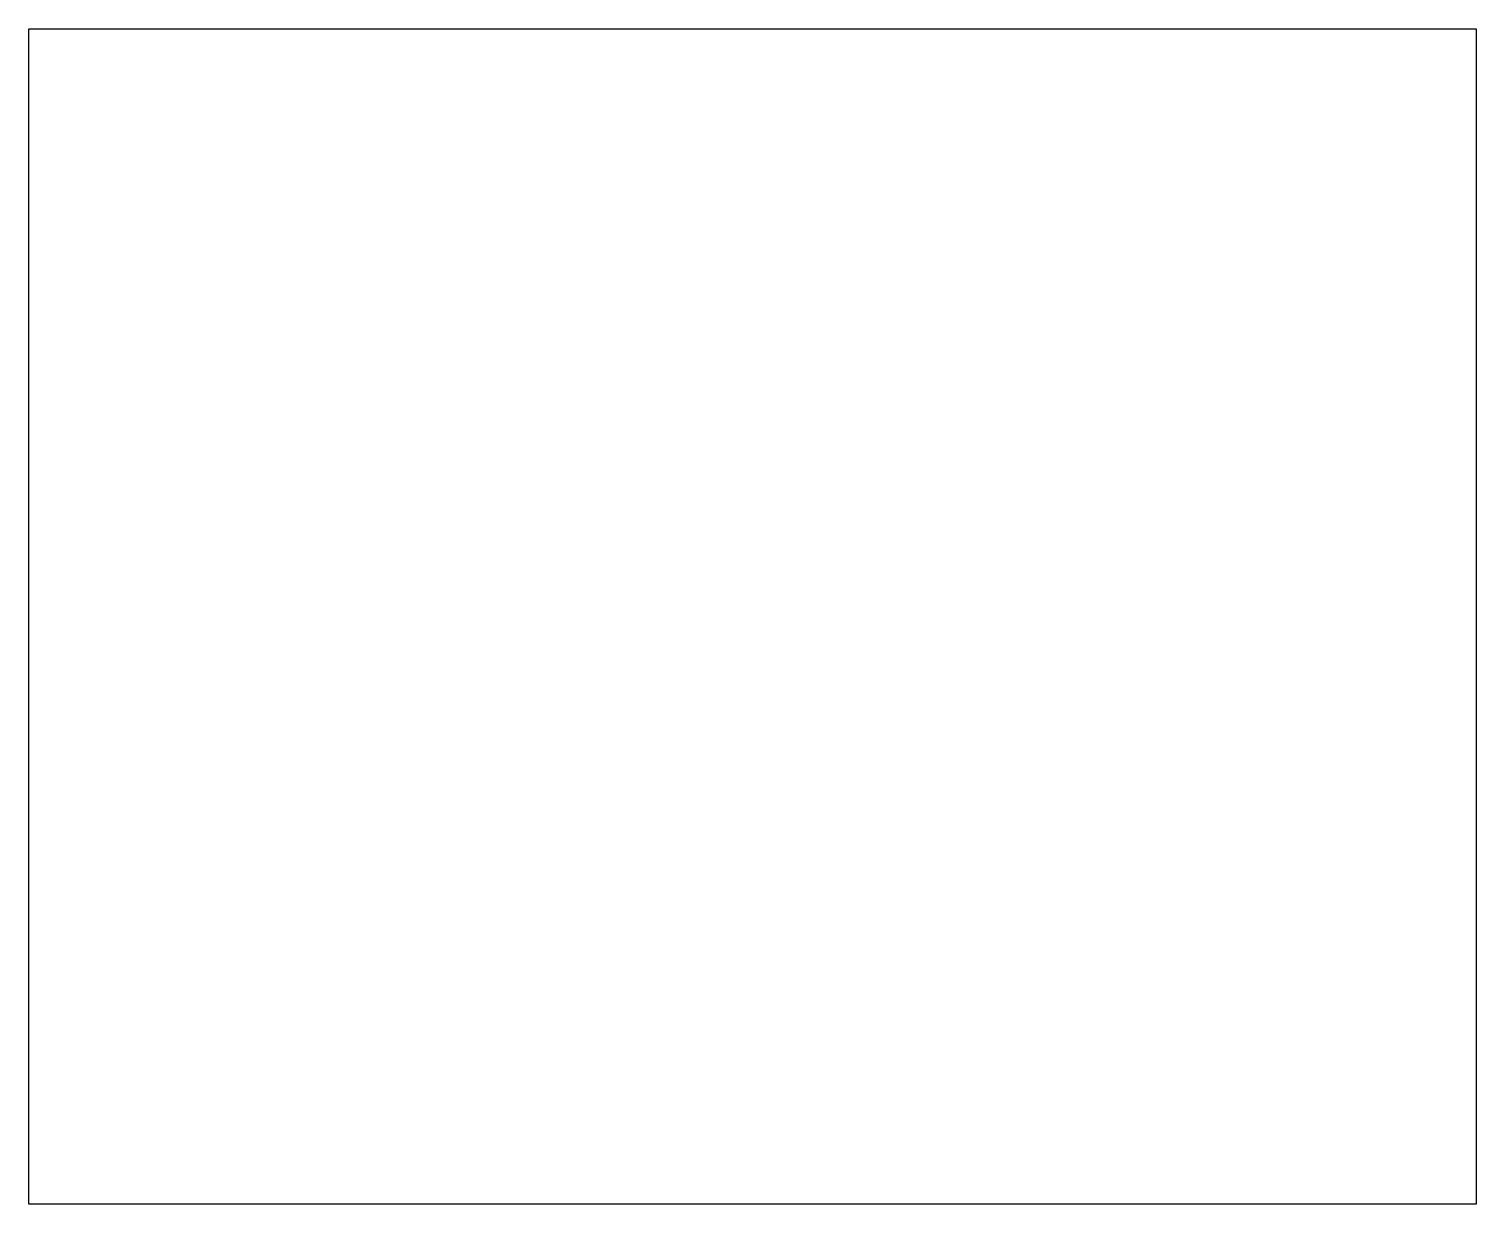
# Model space of a CAD drawing. Header units: millimetres. Extents: x 0 to 354684, y 0 to 288021.
import ezdxf

# ---------------------------------------------------------------- set-up
doc = ezdxf.new("R2010")
doc.units = ezdxf.units.MM
doc.layers.add('Images', color=7, linetype='Continuous')
picture_1 = doc.add_image_def('image1.png', size_in_pixel=(1367, 1110))

msp = doc.modelspace()

# ---------------------------------------------------------------- pictures from other files: only their frames are drawn
at = {"layer": 'Images'}
image = msp.add_image(picture_1, insert=(0, 0), size_in_units=(354684, 288021), dxfattribs=at)
image.dxf.flags = 15

doc.saveas('drawing.dxf')
